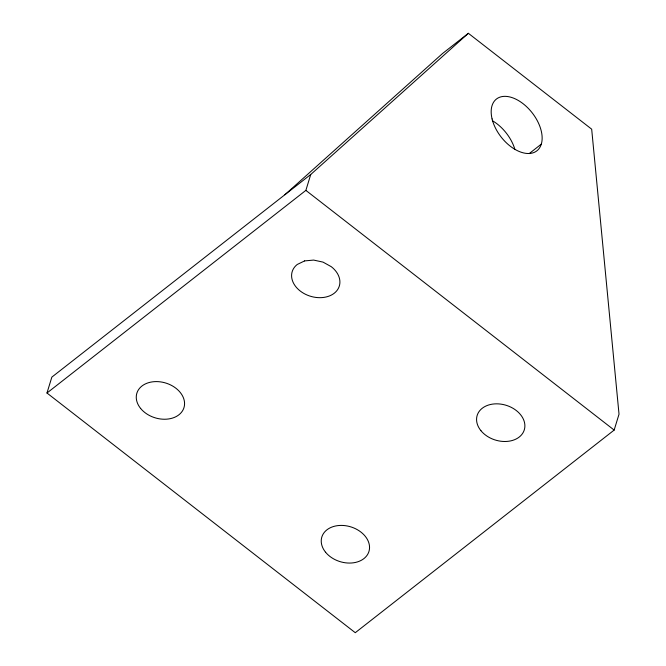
<?xml version="1.0" encoding="UTF-8"?>
<svg xmlns="http://www.w3.org/2000/svg" width="666" height="666" viewBox="0 0 666 666"><rect width="100%" height="100%" fill="white"/><g stroke="black" fill="none" stroke-linecap="round" stroke-linejoin="round"><path stroke-width="1" d="M46.978 393.015L51.84 377.123L310.731 174.5L468.373 33.3L591.683 129.179L619.022 414.185L614.16 430.078L355.269 632.7L46.978 393.015L305.869 190.384L310.731 174.5M284.84 194.763L442.482 53.563L468.373 33.3M529.195 153.605L541.333 144.106M305.869 190.384L614.16 430.078M492.316 120.671A32.85 19.68 52 0 1 514.885 149.375M304.603 260.914L297.252 264.469A24.642 18.19 17 0 0 300.216 291.009A24.642 18.19 17 0 0 334.249 293.231A24.642 18.19 17 0 0 331.285 266.691L323.027 262.113L313.653 260.081L304.603 260.914M140.626 408.441A24.642 18.19 17 0 0 182.301 411.172A24.642 18.19 17 0 0 158.317 381.66A24.642 18.19 17 0 0 140.626 408.441M325.599 552.256A24.642 18.19 17 0 0 367.282 554.986A24.642 18.19 17 0 0 343.298 525.474A24.642 18.19 17 0 0 325.599 552.256M480.935 430.686A24.642 18.19 17 0 0 522.619 433.408A24.642 18.19 17 0 0 498.634 403.896A24.642 18.19 17 0 0 480.935 430.686M492.074 118.914A32.85 19.68 52 0 0 534.79 152.131A32.85 19.68 52 0 0 523.143 103.746A32.85 19.68 52 0 0 492.074 118.914"/></g></svg>
